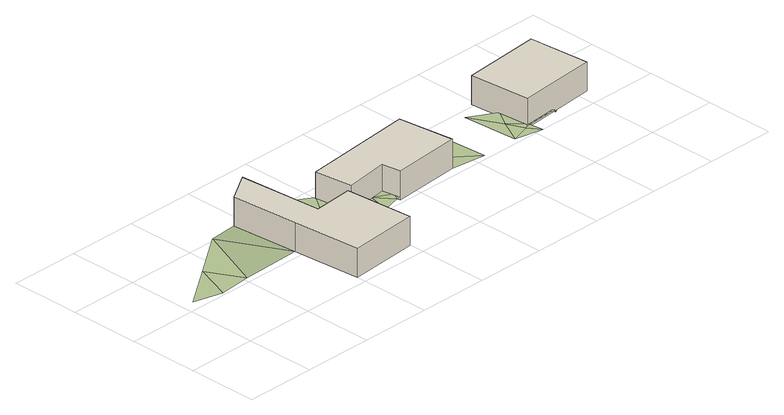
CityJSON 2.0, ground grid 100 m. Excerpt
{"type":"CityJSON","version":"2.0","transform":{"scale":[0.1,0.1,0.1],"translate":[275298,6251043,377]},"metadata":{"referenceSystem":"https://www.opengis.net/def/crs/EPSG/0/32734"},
"CityObjects":{
"building1":{"type":"Building","attributes":{"address":"20 Warwick Street Woodstock Cape Town","building":"house","building:levels":1,"building_height":4.1,"roof_height":29.82,"ground_height":25.72,"plus_code":"4FRW3C9V+MJ9"},"geometry":[{"type":"Solid","lod":"1","boundaries":[[[[0,1,2,3]],[[1,4,5,2]],[[4,6,7,5]],[[6,8,9,7]],[[8,10,11,9]],[[10,12,13,11]],[[12,0,3,13]],[[3,2,5,7,9,11,13]],[[12,10,8,6,4,1,0]]]]}]},
"building2":{"type":"Building","attributes":{"address":"6 Coventry Street Woodstock Cape Town","building":"house","building:levels":1,"building_height":4.1,"roof_height":29.33,"ground_height":25.23,"plus_code":"4FRW3C9V+MP7"},"geometry":[{"type":"Solid","lod":"1","boundaries":[[[[14,15,16,17]],[[15,18,19,16]],[[18,20,21,19]],[[20,22,23,21]],[[22,24,25,23]],[[24,14,17,25]],[[17,16,19,21,23,25]],[[24,22,20,18,15,14]]]]}]},
"building3":{"type":"Building","attributes":{"address":"1 Coventry Street Woodstock Cape Town","building":"house","building:levels":1,"building_height":4.1,"roof_height":28.78,"ground_height":24.68,"plus_code":"4FRW3C9V+MR9"},"geometry":[{"type":"Solid","lod":"1","boundaries":[[[[26,27,28,29]],[[27,30,31,28]],[[30,32,33,31]],[[32,26,29,33]],[[29,28,31,33]],[[32,30,27,26]]]]}]},
"terrain1":{"type":"TINRelief","geometry":[{"type":"CompositeSurface","lod":"1","boundaries":[[[34,35,36]],[[35,34,37]],[[37,38,35]],[[37,12,38]],[[38,12,10]],[[8,6,39]],[[6,4,39]],[[8,39,40]],[[4,41,39]],[[39,41,40]],[[42,41,4]],[[43,41,42]],[[42,44,43]],[[45,43,44]],[[43,45,46]],[[44,47,45]],[[14,48,49]],[[50,49,48]],[[51,52,53]],[[53,52,54]],[[52,55,54]],[[56,51,53]],[[54,57,53]],[[55,58,54]],[[58,57,54]],[[56,53,57]],[[58,59,57]],[[59,58,60]],[[60,61,59]],[[61,60,62]],[[62,63,61]],[[63,62,64]],[[64,65,63]],[[65,64,66]],[[66,67,65]],[[67,66,68]],[[68,69,67]]]}]}
},
"vertices":[
[1878,8,111],[2874,90,111],[2874,90,521],[1878,8,521],[2793,1061,111],[2793,1061,521],[2224,1015,111],[2224,1015,521],[2125,2205,111],[2125,2205,521],[1718,1949,111],[1718,1949,521],[1797,988,111],[1797,988,521],
[4622,1073,62],[4522,1874,62],[4522,1874,472],[4622,1073,472],[2899,1717,62],[2899,1717,472],[2974,1177,62],[2974,1177,472],[3593,1261,62],[3593,1261,472],[3636,991,62],[3636,991,472],
[5947,2041,7],[6022,1167,7],[6022,1167,417],[5947,2041,417],[7160,1264,7],[7160,1264,417],[7086,2138,7],[7086,2138,417],
[412,864,158],[604,1399,158],[7,973,158],[876,908,158],[1256,1863,158],[2696,1413,111],[2899,1717,111],[2974,1177,111],[3301,912,111],[3371,1231,111],[3565,985,111],[3620,1090,111],[3593,1261,111],[3636,991,111],[5112,1007,62],[4572,1470,62],[5029,2214,62],[5607,1819,62],[5662,1021,62],[5831,1358,62],[5941,1111,62],[6054,935,62],[5984,1604,62],[6022,1167,62],[6037,1134,62],[6122,1175,62],[6137,1142,62],[6221,1184,62],[6236,1151,62],[6321,1193,62],[6336,1159,62],[6421,1201,62],[6435,1168,62],[6506,1208,62],[6535,1176,7],[6591,1216,7]
]}
